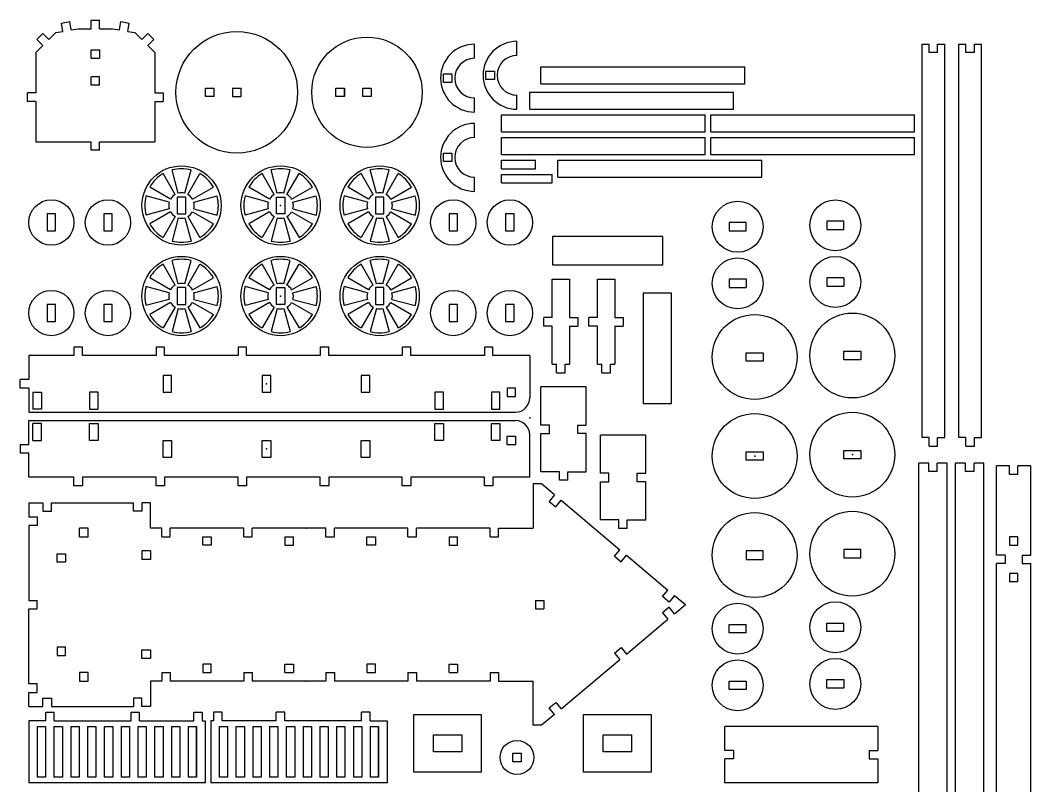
# Model space of a CAD drawing. Header units: centimetres. Extents: x 0 to 40.8, y -13.4 to 37.7.
# Drawn here: x 0 to 35.71, y 10.7 to 37.75 of the extents above; entities that cross this region are included whole.
import ezdxf

# ---------------------------------------------------------------- set-up
doc = ezdxf.new("R2010")
doc.units = ezdxf.units.CM
doc.header["$MEASUREMENT"] = 0
doc.layers.add('trem v30_Sketch1', color=7, linetype='Continuous')

msp = doc.modelspace()

# ---------------------------------------------------------------- linework, layer by layer
at = {"layer": 'trem v30_Sketch1'}
for p, q in [((1.455, 37.646), (1.75, 37.698)), ((1.507, 37.351), (1.455, 37.646)), ((1.802, 37.403), (1.75, 37.698)), ((2.504, 37.446), (2.504, 37.746)), ((2.504, 37.746), (2.804, 37.746)), ((2.804, 37.446), (2.804, 37.746)), ((3.505, 37.403), (3.557, 37.698)), ((3.557, 37.698), (3.852, 37.646)), ((3.8, 37.351), (3.852, 37.646)), ((0.589, 37.06), (0.801, 37.272)), ((1.013, 37.06), (0.801, 37.272)), ((1.013, 37.06), (1.261, 37.307)), ((1.261, 37.307), (1.507, 37.351)), ((1.802, 37.403), (2.049, 37.446)), ((2.049, 37.446), (2.504, 37.446)), ((2.804, 37.446), (3.259, 37.446)), ((3.259, 37.446), (3.505, 37.403)), ((3.8, 37.351), (4.046, 37.307)), ((4.046, 37.307), (4.294, 37.06)), ((4.294, 37.06), (4.506, 37.272)), ((4.506, 37.272), (4.718, 37.06)), ((0.554, 36.6), (0.801, 36.847)), ((0.801, 36.847), (0.589, 37.06)), ((4.506, 36.847), (4.718, 37.06)), ((4.506, 36.847), (4.754, 36.6)), ((16.052, 36.4), (16.052, 36.9)), ((17.552, 36.5), (17.552, 37)), ((31.864, 36.9), (32.114, 36.9)), ((31.864, 23), (31.864, 36.9)), ((32.114, 36.6), (32.114, 36.9)), ((32.414, 36.9), (32.664, 36.9)), ((32.414, 36.6), (32.414, 36.9)), ((32.664, 23), (32.664, 36.9)), ((33.164, 36.9), (33.414, 36.9)), ((33.164, 23), (33.164, 36.9)), ((33.414, 36.6), (33.414, 36.9)), ((33.714, 36.9), (33.964, 36.9)), ((33.714, 36.6), (33.714, 36.9)), ((33.964, 23), (33.964, 36.9)), ((0.554, 36.6), (0.554, 35.177)), ((2.504, 36.7), (2.804, 36.7)), ((2.504, 36.4), (2.504, 36.7)), ((2.804, 36.7), (2.804, 36.4)), ((4.754, 36.6), (4.754, 35.177)), ((32.414, 36.6), (32.114, 36.6)), ((33.714, 36.6), (33.414, 36.6)), ((2.504, 36.4), (2.804, 36.4)), ((18.4, 36.1), (25.6, 36.1)), ((18.4, 35.5), (18.4, 36.1)), ((25.6, 35.5), (25.6, 36.1)), ((2.504, 35.45), (2.504, 35.75)), ((2.804, 35.75), (2.504, 35.75)), ((2.804, 35.45), (2.804, 35.75)), ((14.952, 35.85), (15.252, 35.85)), ((14.952, 35.55), (14.952, 35.85)), ((15.252, 35.85), (15.252, 35.55)), ((16.452, 35.95), (16.752, 35.95)), ((16.452, 35.65), (16.452, 35.95)), ((16.752, 35.95), (16.752, 35.65)), ((2.804, 35.45), (2.504, 35.45)), ((6.552, 35.05), (6.552, 35.35)), ((6.552, 35.35), (6.852, 35.35)), ((6.852, 35.05), (6.852, 35.35)), ((7.504, 35.35), (7.804, 35.35)), ((7.504, 35.35), (7.504, 35.05)), ((7.804, 35.05), (7.804, 35.35)), ((11.152, 35.05), (11.152, 35.35)), ((11.152, 35.35), (11.452, 35.35)), ((11.152, 35.05), (11.152, 35.35)), ((11.152, 35.35), (11.452, 35.35)), ((11.452, 35.35), (11.452, 35.05)), ((11.452, 35.05), (11.452, 35.35)), ((12.104, 35.05), (12.104, 35.35)), ((12.104, 35.35), (12.404, 35.35)), ((12.404, 35.35), (12.404, 35.05)), ((15.252, 35.55), (14.952, 35.55)), ((16.752, 35.65), (16.452, 35.65)), ((18.4, 35.5), (25.6, 35.5)), ((0.254, 34.877), (0.254, 35.177)), ((0.554, 35.177), (0.254, 35.177)), ((4.754, 35.177), (5.054, 35.177)), ((5.054, 35.177), (5.054, 34.877)), ((6.852, 35.05), (6.552, 35.05)), ((7.504, 35.05), (7.804, 35.05)), ((11.452, 35.05), (11.152, 35.05)), ((11.452, 35.05), (11.152, 35.05)), ((12.404, 35.05), (12.104, 35.05)), ((16.052, 34.5), (16.052, 35)), ((17.552, 34.6), (17.552, 35.1)), ((18, 35.2), (25.2, 35.2)), ((18, 34.6), (18, 35.2)), ((25.2, 34.6), (25.2, 35.2)), ((0.554, 34.877), (0.254, 34.877)), ((0.554, 34.877), (0.554, 33.454)), ((4.754, 34.877), (5.054, 34.877)), ((4.754, 34.877), (4.754, 33.454)), ((17, 34.4), (24.2, 34.4)), ((17, 33.8), (17, 34.4)), ((18, 34.6), (25.2, 34.6)), ((24.2, 33.8), (24.2, 34.4)), ((24.4, 33.8), (24.4, 34.4)), ((24.4, 34.4), (31.6, 34.4)), ((31.6, 33.8), (31.6, 34.4)), ((16.052, 33.6), (16.052, 34.1)), ((17, 33.8), (24.2, 33.8)), ((17, 33), (17, 33.6)), ((17, 33.6), (24.2, 33.6)), ((24.2, 33), (24.2, 33.6)), ((24.4, 33.8), (31.6, 33.8)), ((24.4, 33.6), (31.6, 33.6)), ((24.4, 33), (24.4, 33.6)), ((31.6, 33), (31.6, 33.6)), ((0.554, 33.454), (2.504, 33.454)), ((2.504, 33.154), (2.504, 33.454)), ((2.804, 33.454), (4.754, 33.454)), ((2.804, 33.154), (2.804, 33.454)), ((2.804, 33.154), (2.504, 33.154)), ((14.952, 32.75), (14.952, 33.05)), ((14.952, 33.05), (15.252, 33.05)), ((15.252, 33.05), (15.252, 32.75)), ((17, 33), (24.2, 33)), ((24.4, 33), (31.6, 33)), ((15.252, 32.75), (14.952, 32.75)), ((17, 32.5), (17, 32.8)), ((17, 32.8), (18.2, 32.8)), ((17, 32.5), (18.2, 32.5)), ((18.2, 32.5), (18.2, 32.8)), ((19, 32.2), (19, 32.8)), ((19, 32.8), (26.2, 32.8)), ((26.2, 32.2), (26.2, 32.8)), ((5.475, 31.59), (5.05, 32.326)), ((5.584, 31.635), (5.364, 32.456)), ((5.816, 31.635), (6.036, 32.456)), ((5.925, 31.59), (6.35, 32.326)), ((8.975, 31.59), (8.55, 32.326)), ((9.084, 31.635), (8.864, 32.456)), ((9.316, 31.635), (9.536, 32.456)), ((9.425, 31.59), (9.85, 32.326)), ((12.475, 31.59), (12.05, 32.326)), ((12.584, 31.635), (12.364, 32.456)), ((12.816, 31.635), (13.036, 32.456)), ((12.925, 31.59), (13.35, 32.326)), ((16.052, 31.7), (16.052, 32.2)), ((17, 32), (17, 32.3)), ((17, 32.3), (18.8, 32.3)), ((18.8, 32), (18.8, 32.3)), ((19, 32.2), (26.2, 32.2)), ((5.31, 31.425), (4.574, 31.85)), ((6.09, 31.425), (6.826, 31.85)), ((8.81, 31.425), (8.074, 31.85)), ((9.59, 31.425), (10.326, 31.85)), ((12.31, 31.425), (11.574, 31.85)), ((13.09, 31.425), (13.826, 31.85)), ((17, 32), (18.8, 32)), ((5.265, 31.316), (4.444, 31.536)), ((5.55, 31.5), (5.55, 30.9)), ((5.85, 31.5), (5.55, 31.5)), ((5.85, 30.9), (5.85, 31.5)), ((6.135, 31.316), (6.956, 31.536)), ((8.765, 31.316), (7.944, 31.536)), ((9.05, 31.5), (9.35, 31.5)), ((9.05, 30.9), (9.05, 31.5)), ((9.35, 31.5), (9.35, 30.9)), ((9.635, 31.316), (10.456, 31.536)), ((12.265, 31.316), (11.444, 31.536)), ((12.55, 31.5), (12.55, 30.9)), ((12.85, 31.5), (12.55, 31.5)), ((12.85, 30.9), (12.85, 31.5)), ((13.135, 31.316), (13.956, 31.536)), ((5.265, 31.084), (4.444, 30.864)), ((6.135, 31.084), (6.956, 30.864)), ((8.765, 31.084), (7.944, 30.864)), ((9.635, 31.084), (10.456, 30.864)), ((12.265, 31.084), (11.444, 30.864)), ((13.135, 31.084), (13.956, 30.864)), ((1.25, 30.9), (0.95, 30.9)), ((0.95, 30.9), (0.95, 30.3)), ((1.25, 30.3), (1.25, 30.9)), ((2.95, 30.9), (2.95, 30.3)), ((3.25, 30.9), (2.95, 30.9)), ((3.25, 30.3), (3.25, 30.9)), ((5.31, 30.975), (4.574, 30.55)), ((5.475, 30.81), (5.05, 30.074)), ((5.584, 30.765), (5.364, 29.944)), ((5.55, 30.9), (5.85, 30.9)), ((5.816, 30.765), (6.036, 29.944)), ((5.925, 30.81), (6.35, 30.074)), ((6.09, 30.975), (6.826, 30.55)), ((8.81, 30.975), (8.074, 30.55)), ((8.975, 30.81), (8.55, 30.074)), ((9.084, 30.765), (8.864, 29.944)), ((9.35, 30.9), (9.05, 30.9)), ((9.316, 30.765), (9.536, 29.944)), ((9.425, 30.81), (9.85, 30.074)), ((9.59, 30.975), (10.326, 30.55)), ((12.31, 30.975), (11.574, 30.55)), ((12.475, 30.81), (12.05, 30.074)), ((12.584, 30.765), (12.364, 29.944)), ((12.55, 30.9), (12.85, 30.9)), ((12.816, 30.765), (13.036, 29.944)), ((12.925, 30.81), (13.35, 30.074)), ((13.09, 30.975), (13.826, 30.55)), ((15.45, 30.9), (15.15, 30.9)), ((15.15, 30.9), (15.15, 30.3)), ((15.45, 30.3), (15.45, 30.9)), ((17.45, 30.9), (17.15, 30.9)), ((17.15, 30.9), (17.15, 30.3)), ((17.45, 30.3), (17.45, 30.9)), ((25.05, 30.6), (25.05, 30.3)), ((25.65, 30.6), (25.05, 30.6)), ((25.65, 30.3), (25.65, 30.6)), ((28.5, 30.65), (28.5, 30.35)), ((29.1, 30.65), (28.5, 30.65)), ((28.5, 30.35), (29.1, 30.35)), ((29.1, 30.35), (29.1, 30.65)), ((0.95, 30.3), (1.25, 30.3)), ((2.95, 30.3), (3.25, 30.3)), ((15.15, 30.3), (15.45, 30.3)), ((17.15, 30.3), (17.45, 30.3)), ((22.708, 30.1), (18.808, 30.1)), ((18.808, 30.1), (18.808, 29.1)), ((22.708, 29.1), (22.708, 30.1)), ((25.05, 30.3), (25.65, 30.3)), ((5.475, 28.39), (5.05, 29.126)), ((5.584, 28.435), (5.364, 29.256)), ((5.816, 28.435), (6.036, 29.256)), ((5.925, 28.39), (6.35, 29.126)), ((8.975, 28.39), (8.55, 29.126)), ((9.084, 28.435), (8.864, 29.256)), ((9.316, 28.435), (9.536, 29.256)), ((9.425, 28.39), (9.85, 29.126)), ((12.475, 28.39), (12.05, 29.126)), ((12.584, 28.435), (12.364, 29.256)), ((12.816, 28.435), (13.036, 29.256)), ((12.925, 28.39), (13.35, 29.126)), ((18.808, 29.1), (22.708, 29.1)), ((5.31, 28.225), (4.574, 28.65)), ((6.09, 28.225), (6.826, 28.65)), ((8.81, 28.225), (8.074, 28.65)), ((9.59, 28.225), (10.326, 28.65)), ((12.31, 28.225), (11.574, 28.65)), ((13.09, 28.225), (13.826, 28.65)), ((18.795, 28.592), (19.405, 28.592)), ((18.795, 27.242), (18.795, 28.592)), ((19.405, 28.592), (19.405, 27.242)), ((20.395, 28.592), (21.005, 28.592)), ((20.395, 27.242), (20.395, 28.592)), ((21.005, 28.592), (21.005, 27.242)), ((25.05, 28.6), (25.05, 28.3)), ((25.65, 28.6), (25.05, 28.6)), ((25.65, 28.6), (25.65, 28.3)), ((28.5, 28.65), (28.5, 28.35)), ((29.1, 28.65), (28.5, 28.65)), ((29.1, 28.65), (29.1, 28.35)), ((5.265, 28.116), (4.444, 28.336)), ((5.55, 28.3), (5.55, 27.7)), ((5.85, 28.3), (5.55, 28.3)), ((5.85, 27.7), (5.85, 28.3)), ((6.135, 28.116), (6.956, 28.336)), ((8.765, 28.116), (7.944, 28.336)), ((9.05, 27.7), (9.05, 28.3)), ((9.05, 28.3), (9.35, 28.3)), ((9.35, 28.3), (9.35, 27.7)), ((9.635, 28.116), (10.456, 28.336)), ((12.265, 28.116), (11.444, 28.336)), ((12.55, 28.3), (12.55, 27.7)), ((12.85, 28.3), (12.55, 28.3)), ((12.85, 27.7), (12.85, 28.3)), ((13.135, 28.116), (13.956, 28.336)), ((25.05, 28.3), (25.65, 28.3)), ((28.5, 28.35), (29.1, 28.35)), ((5.265, 27.884), (4.444, 27.664)), ((6.135, 27.884), (6.956, 27.664)), ((8.765, 27.884), (7.944, 27.664)), ((9.635, 27.884), (10.456, 27.664)), ((12.265, 27.884), (11.444, 27.664)), ((13.135, 27.884), (13.956, 27.664)), ((22.008, 28.1), (22.008, 24.2)), ((23.008, 28.1), (22.008, 28.1)), ((23.008, 24.2), (23.008, 28.1)), ((1.25, 27.7), (0.95, 27.7)), ((0.95, 27.7), (0.95, 27.1)), ((1.25, 27.1), (1.25, 27.7)), ((2.95, 27.7), (2.95, 27.1)), ((3.25, 27.7), (2.95, 27.7)), ((3.25, 27.1), (3.25, 27.7)), ((5.31, 27.775), (4.574, 27.35)), ((5.475, 27.61), (5.05, 26.874)), ((5.584, 27.565), (5.364, 26.744)), ((5.55, 27.7), (5.85, 27.7)), ((5.816, 27.565), (6.036, 26.744)), ((5.925, 27.61), (6.35, 26.874)), ((6.09, 27.775), (6.826, 27.35)), ((8.81, 27.775), (8.074, 27.35)), ((8.975, 27.61), (8.55, 26.874)), ((9.084, 27.565), (8.864, 26.744)), ((9.35, 27.7), (9.05, 27.7)), ((9.316, 27.565), (9.536, 26.744)), ((9.425, 27.61), (9.85, 26.874)), ((9.59, 27.775), (10.326, 27.35)), ((12.31, 27.775), (11.574, 27.35)), ((12.475, 27.61), (12.05, 26.874)), ((12.584, 27.565), (12.364, 26.744)), ((12.55, 27.7), (12.85, 27.7)), ((12.816, 27.565), (13.036, 26.744)), ((12.925, 27.61), (13.35, 26.874)), ((13.09, 27.775), (13.826, 27.35)), ((15.15, 27.7), (15.15, 27.1)), ((15.45, 27.7), (15.15, 27.7)), ((15.45, 27.1), (15.45, 27.7)), ((17.45, 27.7), (17.15, 27.7)), ((17.15, 27.7), (17.15, 27.1)), ((17.45, 27.1), (17.45, 27.7)), ((18.795, 27.242), (18.495, 27.242)), ((18.495, 26.942), (18.495, 27.242)), ((19.405, 27.242), (19.705, 27.242)), ((19.705, 27.242), (19.705, 26.942)), ((20.395, 27.242), (20.095, 27.242)), ((20.095, 26.942), (20.095, 27.242)), ((21.005, 27.242), (21.305, 27.242)), ((21.305, 27.242), (21.305, 26.942)), ((0.95, 27.1), (1.25, 27.1)), ((2.95, 27.1), (3.25, 27.1)), ((15.15, 27.1), (15.45, 27.1)), ((17.15, 27.1), (17.45, 27.1)), ((18.795, 26.942), (18.495, 26.942)), ((18.795, 25.592), (18.795, 26.942)), ((19.405, 26.942), (19.705, 26.942)), ((19.405, 26.942), (19.405, 25.592)), ((20.395, 26.942), (20.095, 26.942)), ((20.395, 25.592), (20.395, 26.942)), ((21.005, 26.942), (21.305, 26.942)), ((21.005, 26.942), (21.005, 25.592)), ((2.2, 26.2), (1.9, 26.2)), ((1.9, 26.2), (1.9, 25.9)), ((2.2, 25.9), (2.2, 26.2)), ((4.8, 26.2), (4.8, 25.9)), ((5.1, 26.2), (4.8, 26.2)), ((5.1, 25.9), (5.1, 26.2)), ((7.7, 26.2), (7.7, 25.9)), ((8, 26.2), (7.7, 26.2)), ((8, 25.9), (8, 26.2)), ((10.9, 26.2), (10.6, 26.2)), ((10.6, 26.2), (10.6, 25.9)), ((10.9, 25.9), (10.9, 26.2)), ((13.5, 26.2), (13.5, 25.9)), ((13.8, 26.2), (13.5, 26.2)), ((13.8, 25.9), (13.8, 26.2)), ((16.7, 26.2), (16.4, 26.2)), ((16.4, 26.2), (16.4, 25.9)), ((16.7, 25.9), (16.7, 26.2)), ((0.3, 25.9), (0.3, 25.05)), ((1.9, 25.9), (0.3, 25.9)), ((4.8, 25.9), (2.2, 25.9)), ((7.7, 25.9), (5.1, 25.9)), ((10.6, 25.9), (8, 25.9)), ((13.5, 25.9), (10.9, 25.9)), ((16.4, 25.9), (13.8, 25.9)), ((18, 25.9), (16.7, 25.9)), ((18, 25.9), (18, 24.4)), ((25.65, 26), (26.25, 26)), ((25.65, 25.7), (25.65, 26)), ((26.25, 26), (26.25, 25.7)), ((29.1, 26.05), (29.7, 26.05)), ((29.1, 25.75), (29.1, 26.05)), ((29.7, 25.75), (29.1, 25.75)), ((29.7, 26.05), (29.7, 25.75)), ((18.795, 25.592), (18.95, 25.592)), ((18.95, 25.292), (18.95, 25.592)), ((19.25, 25.292), (19.25, 25.592)), ((19.25, 25.592), (19.405, 25.592)), ((20.395, 25.592), (20.55, 25.592)), ((20.55, 25.292), (20.55, 25.592)), ((20.85, 25.592), (21.005, 25.592)), ((20.85, 25.292), (20.85, 25.592)), ((26.25, 25.7), (25.65, 25.7)), ((0, 24.75), (0, 25.05)), ((0.3, 25.05), (0, 25.05)), ((5.05, 25.2), (5.05, 24.6)), ((5.35, 25.199), (5.05, 25.199)), ((5.35, 24.6), (5.35, 25.2)), ((8.55, 25.2), (8.55, 24.6)), ((8.85, 25.199), (8.55, 25.199)), ((8.85, 24.6), (8.85, 25.2)), ((12.05, 25.2), (12.05, 24.6)), ((12.35, 25.2), (12.05, 25.2)), ((12.35, 24.6), (12.35, 25.2)), ((18.95, 25.292), (19.25, 25.292)), ((20.55, 25.292), (20.85, 25.292)), ((0.3, 24.75), (0, 24.75)), ((0.3, 24.75), (0.3, 23.9)), ((17.2, 24.75), (17.2, 24.45)), ((17.5, 24.75), (17.2, 24.75)), ((17.5, 24.45), (17.5, 24.75)), ((18.4, 23.442), (18.4, 24.792)), ((20, 24.792), (18.4, 24.792)), ((20, 23.442), (20, 24.792)), ((0.45, 24.6), (0.45, 24)), ((0.45, 24.6), (0.75, 24.6)), ((0.75, 24.6), (0.75, 24)), ((2.45, 24.6), (2.45, 24)), ((2.75, 24.6), (2.45, 24.6)), ((2.75, 24), (2.75, 24.6)), ((5.05, 24.6), (5.35, 24.6)), ((8.55, 24.6), (8.85, 24.6)), ((12.05, 24.6), (12.35, 24.6)), ((14.95, 24.6), (14.65, 24.6)), ((14.65, 24.6), (14.65, 24)), ((14.95, 24), (14.95, 24.6)), ((16.95, 24.6), (16.65, 24.6)), ((16.65, 24.6), (16.65, 24)), ((16.95, 24), (16.95, 24.6)), ((17.2, 24.45), (17.5, 24.45)), ((0.75, 24), (0.45, 24)), ((2.45, 24), (2.75, 24)), ((14.65, 24), (14.95, 24)), ((16.65, 24), (16.95, 24)), ((22.008, 24.2), (23.008, 24.2)), ((0.3, 23.9), (17.5, 23.9)), ((0.3, 23.6), (17.5, 23.6)), ((0.3, 22.75), (0.3, 23.6)), ((0.45, 22.9), (0.45, 23.5)), ((0.75, 23.5), (0.45, 23.5)), ((0.75, 22.9), (0.75, 23.5)), ((2.45, 23.5), (2.75, 23.5)), ((2.45, 22.9), (2.45, 23.5)), ((2.75, 23.5), (2.75, 22.9)), ((14.65, 23.5), (14.95, 23.5)), ((14.65, 22.9), (14.65, 23.5)), ((14.95, 23.5), (14.95, 22.9)), ((16.65, 22.9), (16.65, 23.5)), ((16.65, 23.5), (16.95, 23.5)), ((16.95, 23.5), (16.95, 22.9)), ((18.7, 23.442), (18.4, 23.442)), ((18.7, 23.142), (18.7, 23.442)), ((19.7, 23.442), (20, 23.442)), ((19.7, 23.142), (19.7, 23.442)), ((0.45, 22.9), (0.75, 22.9)), ((2.75, 22.9), (2.45, 22.9)), ((5.05, 22.9), (5.35, 22.9)), ((5.05, 22.3), (5.05, 22.9)), ((5.35, 22.9), (5.35, 22.3)), ((8.55, 22.3), (8.55, 22.9)), ((8.55, 22.9), (8.85, 22.9)), ((8.85, 22.9), (8.85, 22.3)), ((12.05, 22.3), (12.05, 22.9)), ((12.05, 22.9), (12.35, 22.9)), ((12.35, 22.9), (12.35, 22.3)), ((14.95, 22.9), (14.65, 22.9)), ((16.95, 22.9), (16.65, 22.9)), ((17.2, 22.75), (17.2, 23.05)), ((17.2, 23.05), (17.5, 23.05)), ((17.5, 23.05), (17.5, 22.75)), ((18, 21.6), (18, 23.1)), ((18.4, 21.792), (18.4, 23.142)), ((18.4, 23.142), (18.7, 23.142)), ((20, 23.142), (19.7, 23.142)), ((20, 21.792), (20, 23.142)), ((22.1, 23.092), (20.5, 23.092)), ((20.5, 21.742), (20.5, 23.092)), ((22.1, 21.742), (22.1, 23.092)), ((32.114, 23), (31.864, 23)), ((32.114, 22.7), (32.114, 23)), ((32.414, 22.7), (32.414, 23)), ((32.414, 23), (32.664, 23)), ((33.414, 23), (33.164, 23)), ((33.414, 22.7), (33.414, 23)), ((33.714, 23), (33.964, 23)), ((33.714, 22.7), (33.714, 23)), ((0, 22.75), (0, 22.45)), ((0.3, 22.75), (0, 22.75)), ((17.5, 22.75), (17.2, 22.75)), ((25.65, 22.2), (25.65, 22.5)), ((25.65, 22.5), (26.25, 22.5)), ((26.25, 22.5), (26.25, 22.2)), ((29.1, 22.55), (29.7, 22.55)), ((29.1, 22.25), (29.1, 22.55)), ((29.7, 22.55), (29.7, 22.25)), ((32.114, 22.7), (32.414, 22.7)), ((33.414, 22.7), (33.714, 22.7)), ((0.3, 22.45), (0, 22.45)), ((0.3, 21.6), (0.3, 22.45)), ((5.35, 22.301), (5.05, 22.301)), ((8.85, 22.301), (8.55, 22.301)), ((12.35, 22.3), (12.05, 22.3)), ((26.25, 22.2), (25.65, 22.2)), ((29.7, 22.25), (29.1, 22.25)), ((19.05, 21.792), (18.4, 21.792)), ((19.05, 21.492), (19.05, 21.792)), ((19.35, 21.792), (20, 21.792)), ((19.35, 21.492), (19.35, 21.792)), ((32.1, 22.1), (31.75, 22.1)), ((31.75, 8.2), (31.75, 22.1)), ((32.1, 21.8), (32.1, 22.1)), ((32.4, 21.8), (32.1, 21.8)), ((32.4, 21.8), (32.4, 22.1)), ((32.75, 22.1), (32.4, 22.1)), ((32.75, 8.2), (32.75, 22.1)), ((33.05, 8.2), (33.05, 22.1)), ((33.4, 22.1), (33.05, 22.1)), ((33.4, 21.8), (33.4, 22.1)), ((33.7, 21.8), (33.4, 21.8)), ((33.7, 21.8), (33.7, 22.1)), ((34.05, 22.1), (33.7, 22.1)), ((34.05, 8.2), (34.05, 22.1)), ((34.495, 18.85), (34.495, 22)), ((34.95, 22), (34.495, 22)), ((34.95, 21.7), (34.95, 22)), ((35.705, 22), (35.25, 22)), ((35.25, 21.7), (35.25, 22)), ((35.705, 18.85), (35.705, 22)), ((1.9, 21.6), (0.3, 21.6)), ((1.9, 21.3), (1.9, 21.6)), ((4.8, 21.6), (2.2, 21.6)), ((2.2, 21.6), (2.2, 21.3)), ((4.8, 21.3), (4.8, 21.6)), ((5.1, 21.6), (5.1, 21.3)), ((7.7, 21.6), (5.1, 21.6)), ((7.7, 21.3), (7.7, 21.6)), ((8, 21.6), (8, 21.3)), ((10.6, 21.6), (8, 21.6)), ((10.6, 21.3), (10.6, 21.6)), ((10.9, 21.6), (10.9, 21.3)), ((13.5, 21.6), (10.9, 21.6)), ((13.5, 21.3), (13.5, 21.6)), ((13.8, 21.6), (13.8, 21.3)), ((16.4, 21.6), (13.8, 21.6)), ((16.4, 21.3), (16.4, 21.6)), ((18, 21.6), (16.7, 21.6)), ((16.7, 21.6), (16.7, 21.3)), ((19.35, 21.492), (19.05, 21.492)), ((20.8, 21.742), (20.5, 21.742)), ((20.5, 20.092), (20.5, 21.442)), ((20.5, 21.442), (20.8, 21.442)), ((20.8, 21.442), (20.8, 21.742)), ((21.8, 21.742), (22.1, 21.742)), ((21.8, 21.442), (21.8, 21.742)), ((22.1, 21.442), (21.8, 21.442)), ((22.1, 20.092), (22.1, 21.442)), ((35.25, 21.7), (34.95, 21.7)), ((2.2, 21.3), (1.9, 21.3)), ((5.1, 21.3), (4.8, 21.3)), ((8, 21.3), (7.7, 21.3)), ((10.9, 21.3), (10.6, 21.3)), ((13.8, 21.3), (13.5, 21.3)), ((16.7, 21.3), (16.4, 21.3)), ((18.423, 21.364), (18.123, 21.364)), ((18.123, 21.364), (18.123, 19.8)), ((18.883, 20.978), (18.423, 21.364)), ((18.883, 20.978), (18.69, 20.749)), ((18.69, 20.749), (18.92, 20.556)), ((18.92, 20.556), (19.113, 20.785)), ((19.113, 20.785), (21.191, 19.039)), ((0.3, 20.7), (0.3, 20.2)), ((0.3, 20.7), (0.8, 20.7)), ((0.8, 20.7), (0.8, 20.4)), ((0.8, 20.4), (1.1, 20.4)), ((1.1, 20.7), (4, 20.7)), ((1.1, 20.4), (1.1, 20.7)), ((4, 20.4), (4, 20.7)), ((4.3, 20.4), (4, 20.4)), ((4.3, 20.7), (4.3, 20.4)), ((4.6, 20.7), (4.3, 20.7)), ((4.6, 19.8), (4.6, 20.7)), ((0.3, 20.2), (0.6, 20.2)), ((0.6, 20.2), (0.6, 19.9)), ((21.15, 20.092), (20.5, 20.092)), ((21.15, 19.792), (21.15, 20.092)), ((21.45, 20.092), (22.1, 20.092)), ((21.45, 19.792), (21.45, 20.092)), ((0.3, 19.9), (0.3, 17.25)), ((0.6, 19.9), (0.3, 19.9)), ((2.4, 19.8), (2.1, 19.8)), ((2.1, 19.5), (2.1, 19.8)), ((2.4, 19.5), (2.4, 19.8)), ((5, 19.8), (4.6, 19.8)), ((5, 19.5), (5, 19.8)), ((7.9, 19.8), (5.3, 19.8)), ((5.3, 19.5), (5.3, 19.8)), ((7.9, 19.5), (7.9, 19.8)), ((10.8, 19.8), (8.2, 19.8)), ((8.2, 19.5), (8.2, 19.8)), ((10.8, 19.5), (10.8, 19.8)), ((11.1, 19.5), (11.1, 19.8)), ((13.7, 19.8), (11.1, 19.8)), ((13.7, 19.5), (13.7, 19.8)), ((16.6, 19.8), (14, 19.8)), ((14, 19.5), (14, 19.8)), ((16.6, 19.5), (16.6, 19.8)), ((16.9, 19.8), (18.123, 19.8)), ((16.9, 19.5), (16.9, 19.8)), ((21.45, 19.792), (21.15, 19.792)), ((2.1, 19.5), (2.4, 19.5)), ((5, 19.5), (5.3, 19.5)), ((6.45, 19.2), (6.45, 19.5)), ((6.45, 19.5), (6.75, 19.5)), ((6.75, 19.5), (6.75, 19.2)), ((7.9, 19.5), (8.2, 19.5)), ((9.35, 19.5), (9.65, 19.5)), ((9.35, 19.5), (9.35, 19.2)), ((9.65, 19.2), (9.65, 19.5)), ((10.8, 19.5), (11.1, 19.5)), ((12.25, 19.5), (12.55, 19.5)), ((12.25, 19.2), (12.25, 19.5)), ((12.55, 19.5), (12.55, 19.2)), ((13.7, 19.5), (14, 19.5)), ((15.15, 19.5), (15.45, 19.5)), ((15.15, 19.5), (15.15, 19.2)), ((15.45, 19.2), (15.45, 19.5)), ((16.6, 19.5), (16.9, 19.5)), ((35.25, 19.5), (34.95, 19.5)), ((34.95, 19.5), (34.95, 19.2)), ((35.25, 19.2), (35.25, 19.5)), ((4.3, 19), (4.3, 18.7)), ((4.6, 19), (4.3, 19)), ((4.6, 19), (4.6, 18.7)), ((6.75, 19.2), (6.45, 19.2)), ((9.35, 19.2), (9.65, 19.2)), ((12.55, 19.2), (12.25, 19.2)), ((15.15, 19.2), (15.45, 19.2)), ((20.998, 18.809), (21.191, 19.039)), ((25.65, 19), (25.65, 18.7)), ((26.25, 19), (25.65, 19)), ((26.25, 18.7), (26.25, 19)), ((29.7, 19.05), (29.1, 19.05)), ((29.1, 19.05), (29.1, 18.75)), ((29.7, 18.75), (29.7, 19.05)), ((34.95, 19.2), (35.25, 19.2)), ((1.3, 18.9), (1.6, 18.9)), ((1.3, 18.6), (1.3, 18.9)), ((1.6, 18.6), (1.3, 18.6)), ((1.6, 18.9), (1.6, 18.6)), ((4.6, 18.7), (4.3, 18.7)), ((20.998, 18.809), (21.228, 18.617)), ((21.228, 18.617), (21.421, 18.846)), ((21.421, 18.846), (22.887, 17.615)), ((25.65, 18.7), (26.25, 18.7)), ((29.1, 18.75), (29.7, 18.75)), ((34.795, 18.85), (34.495, 18.85)), ((34.795, 18.85), (34.795, 18.55)), ((35.405, 18.85), (35.405, 18.55)), ((35.405, 18.85), (35.705, 18.85)), ((34.495, 8.1), (34.495, 18.55)), ((34.795, 18.55), (34.495, 18.55)), ((35.405, 18.55), (35.705, 18.55)), ((35.705, 8.1), (35.705, 18.55)), ((35.25, 18.2), (34.95, 18.2)), ((34.95, 18.2), (34.95, 17.9)), ((35.25, 17.9), (34.95, 17.9)), ((35.25, 17.9), (35.25, 18.2)), ((22.694, 17.385), (22.887, 17.615)), ((0.3, 17.25), (0.6, 17.25)), ((0.6, 16.95), (0.6, 17.25)), ((18.2, 17.25), (18.2, 16.95)), ((18.2, 17.25), (18.5, 17.25)), ((18.5, 17.25), (18.5, 16.95)), ((22.924, 17.192), (22.694, 17.385)), ((23.117, 17.422), (22.924, 17.192)), ((23.117, 17.422), (23.5, 17.1)), ((0.3, 16.95), (0.6, 16.95)), ((0.3, 14.3), (0.3, 16.95)), ((18.2, 16.95), (18.5, 16.95)), ((22.924, 17.008), (22.694, 16.815)), ((22.694, 16.815), (22.887, 16.585)), ((23.117, 16.778), (22.924, 17.008)), ((23.117, 16.778), (23.5, 17.1)), ((21.421, 15.354), (22.887, 16.585)), ((28.5, 16.15), (28.5, 16.45)), ((28.5, 16.45), (29.1, 16.45)), ((29.1, 16.15), (29.1, 16.45)), ((25.05, 16.1), (25.05, 16.4)), ((25.05, 16.4), (25.65, 16.4)), ((25.65, 16.1), (25.05, 16.1)), ((25.65, 16.1), (25.65, 16.4)), ((29.1, 16.15), (28.5, 16.15)), ((1.3, 15.6), (1.3, 15.3)), ((1.6, 15.6), (1.3, 15.6)), ((1.6, 15.3), (1.6, 15.6)), ((4.3, 15.5), (4.6, 15.5)), ((4.3, 15.2), (4.3, 15.5)), ((4.6, 15.5), (4.6, 15.2)), ((20.998, 15.391), (21.228, 15.583)), ((20.998, 15.391), (21.191, 15.161)), ((21.228, 15.583), (21.421, 15.354)), ((1.3, 15.3), (1.6, 15.3)), ((4.6, 15.2), (4.3, 15.2)), ((6.45, 15), (6.45, 14.7)), ((6.75, 15), (6.45, 15)), ((6.75, 14.7), (6.75, 15)), ((9.35, 14.7), (9.35, 15)), ((9.35, 15), (9.65, 15)), ((9.65, 15), (9.65, 14.7)), ((12.25, 15), (12.25, 14.7)), ((12.55, 15), (12.25, 15)), ((12.55, 14.7), (12.55, 15)), ((15.15, 14.7), (15.15, 15)), ((15.15, 15), (15.45, 15)), ((15.45, 15), (15.45, 14.7)), ((19.113, 13.415), (21.191, 15.161)), ((2.1, 14.7), (2.1, 14.4)), ((2.4, 14.7), (2.1, 14.7)), ((2.4, 14.4), (2.4, 14.7)), ((5, 14.7), (5.3, 14.7)), ((5, 14.7), (5, 14.4)), ((5.3, 14.7), (5.3, 14.4)), ((6.45, 14.7), (6.75, 14.7)), ((7.9, 14.7), (8.2, 14.7)), ((7.9, 14.7), (7.9, 14.4)), ((8.2, 14.7), (8.2, 14.4)), ((9.35, 14.7), (9.65, 14.7)), ((10.8, 14.7), (10.8, 14.4)), ((10.8, 14.7), (11.1, 14.7)), ((11.1, 14.7), (11.1, 14.4)), ((12.25, 14.7), (12.55, 14.7)), ((13.7, 14.7), (13.7, 14.4)), ((13.7, 14.7), (14, 14.7)), ((14, 14.7), (14, 14.4)), ((15.15, 14.7), (15.45, 14.7)), ((16.6, 14.7), (16.9, 14.7)), ((16.6, 14.7), (16.6, 14.4)), ((16.9, 14.7), (16.9, 14.4)), ((0.6, 14.3), (0.3, 14.3)), ((0.6, 14), (0.6, 14.3)), ((2.1, 14.4), (2.4, 14.4)), ((5, 14.4), (4.6, 14.4)), ((4.6, 14.4), (4.6, 13.5)), ((7.9, 14.4), (5.3, 14.4)), ((10.8, 14.4), (8.2, 14.4)), ((13.7, 14.4), (11.1, 14.4)), ((16.6, 14.4), (14, 14.4)), ((16.9, 14.4), (18.123, 14.4)), ((18.123, 12.836), (18.123, 14.4)), ((25.05, 14.1), (25.05, 14.4)), ((25.05, 14.4), (25.65, 14.4)), ((25.65, 14.4), (25.65, 14.1)), ((28.5, 14.15), (28.5, 14.45)), ((28.5, 14.45), (29.1, 14.45)), ((29.1, 14.45), (29.1, 14.15)), ((0.3, 13.5), (0.3, 14)), ((0.3, 14), (0.6, 14)), ((25.65, 14.1), (25.05, 14.1)), ((29.1, 14.15), (28.5, 14.15)), ((0.8, 13.5), (0.8, 13.8)), ((0.8, 13.8), (1.1, 13.8)), ((1.1, 13.8), (1.1, 13.5)), ((4, 13.8), (4, 13.5)), ((4.3, 13.8), (4, 13.8)), ((4.3, 13.5), (4.3, 13.8)), ((18.69, 13.451), (18.92, 13.644)), ((18.92, 13.644), (19.113, 13.415)), ((0.3, 13.5), (0.8, 13.5)), ((0.9, 13), (0.9, 13.3)), ((0.9, 13.3), (1.2, 13.3)), ((1.1, 13.5), (4, 13.5)), ((1.2, 13), (1.2, 13.3)), ((3.915, 13), (3.915, 13.3)), ((3.915, 13.3), (4.215, 13.3)), ((4.215, 13), (4.215, 13.3)), ((4.6, 13.5), (4.3, 13.5)), ((6.13, 13), (6.13, 13.3)), ((6.13, 13.3), (6.43, 13.3)), ((6.43, 13.3), (6.43, 13)), ((6.83, 13.3), (6.83, 13)), ((7.13, 13.3), (6.83, 13.3)), ((7.13, 13), (7.13, 13.3)), ((9.345, 13.3), (9.045, 13.3)), ((9.045, 13), (9.045, 13.3)), ((9.345, 13), (9.345, 13.3)), ((12.36, 13.3), (12.06, 13.3)), ((12.06, 13), (12.06, 13.3)), ((12.36, 13), (12.36, 13.3)), ((18.883, 13.222), (18.423, 12.836)), ((18.883, 13.222), (18.69, 13.451)), ((0.9, 13), (0.3, 13)), ((0.3, 13), (0.3, 10.8)), ((1.2, 13), (3.915, 13)), ((4.215, 13), (6.13, 13)), ((6.43, 13), (6.53, 13)), ((6.53, 13), (6.53, 10.8)), ((6.83, 13), (6.73, 13)), ((6.73, 13), (6.73, 10.8)), ((9.045, 13), (7.13, 13)), ((12.06, 13), (9.345, 13)), ((12.36, 13), (12.96, 13)), ((12.96, 13), (12.96, 10.8)), ((16.3, 13.205), (13.89, 13.205)), ((13.89, 13.205), (13.89, 11.195)), ((16.3, 11.195), (16.3, 13.205)), ((22.3, 13.205), (19.89, 13.205)), ((19.89, 13.205), (19.89, 11.195)), ((22.3, 11.195), (22.3, 13.205)), ((0.6, 12.8), (0.896, 12.8)), ((0.6, 12.8), (0.6, 11)), ((0.896, 12.8), (0.896, 11)), ((1.193, 12.8), (1.489, 12.8)), ((1.193, 12.8), (1.193, 11)), ((1.489, 12.8), (1.489, 11)), ((1.785, 12.8), (2.082, 12.8)), ((1.785, 12.8), (1.785, 11)), ((2.082, 12.8), (2.082, 11)), ((2.378, 12.8), (2.674, 12.8)), ((2.378, 12.8), (2.378, 11)), ((2.674, 12.8), (2.674, 11)), ((2.97, 12.8), (3.267, 12.8)), ((2.97, 12.8), (2.97, 11)), ((3.267, 12.8), (3.267, 11)), ((3.563, 12.8), (3.859, 12.8)), ((3.563, 12.8), (3.563, 11)), ((3.859, 12.8), (3.859, 11)), ((4.156, 12.8), (4.156, 11)), ((4.156, 12.8), (4.452, 12.8)), ((4.452, 12.8), (4.452, 11)), ((4.748, 12.8), (4.748, 11)), ((4.748, 12.8), (5.045, 12.8)), ((5.045, 12.8), (5.045, 11)), ((5.341, 12.8), (5.341, 11)), ((5.341, 12.8), (5.637, 12.8)), ((5.637, 12.8), (5.637, 11)), ((5.934, 12.8), (6.23, 12.8)), ((5.934, 12.8), (5.934, 11)), ((6.23, 11), (6.23, 12.8)), ((6.23, 12.8), (6.23, 11)), ((7.03, 12.8), (7.03, 11)), ((7.03, 12.8), (7.326, 12.8)), ((7.326, 12.8), (7.326, 11)), ((7.623, 12.8), (7.623, 11)), ((7.623, 12.8), (7.919, 12.8)), ((7.919, 12.8), (7.919, 11)), ((8.215, 12.8), (8.511, 12.8)), ((8.215, 12.8), (8.215, 11)), ((8.511, 12.8), (8.511, 11)), ((8.808, 12.8), (9.104, 12.8)), ((8.808, 12.8), (8.808, 11)), ((9.104, 12.8), (9.104, 11)), ((9.4, 12.8), (9.4, 11)), ((9.4, 12.8), (9.697, 12.8)), ((9.697, 12.8), (9.697, 11)), ((9.993, 12.8), (9.993, 11)), ((9.993, 12.8), (10.289, 12.8)), ((10.289, 12.8), (10.289, 11)), ((10.586, 12.8), (10.586, 11)), ((10.586, 12.8), (10.882, 12.8)), ((10.882, 12.8), (10.882, 11)), ((11.178, 12.8), (11.475, 12.8)), ((11.178, 12.8), (11.178, 11)), ((11.475, 12.8), (11.475, 11)), ((11.771, 12.8), (11.771, 11)), ((11.771, 12.8), (12.067, 12.8)), ((12.067, 12.8), (12.067, 11)), ((12.364, 12.8), (12.364, 11)), ((12.364, 12.8), (12.66, 12.8)), ((12.66, 11), (12.66, 12.8)), ((12.66, 12.8), (12.66, 11)), ((14.6, 11.905), (14.6, 12.505)), ((14.6, 12.505), (15.6, 12.505)), ((15.6, 12.505), (15.6, 11.905)), ((18.423, 12.836), (18.123, 12.836)), ((20.6, 11.905), (20.6, 12.505)), ((20.6, 12.505), (21.6, 12.505)), ((21.6, 12.505), (21.6, 11.905)), ((30.3, 12.8), (24.9, 12.8)), ((24.9, 11.95), (24.9, 12.8)), ((30.3, 12.8), (30.3, 11.95)), ((15.6, 11.905), (14.6, 11.905)), ((17.404, 11.55), (17.404, 11.85)), ((17.404, 11.85), (17.704, 11.85)), ((17.704, 11.85), (17.704, 11.55)), ((21.6, 11.905), (20.6, 11.905)), ((25.2, 11.95), (24.9, 11.95)), ((25.2, 11.95), (25.2, 11.65)), ((30, 11.95), (30, 11.65)), ((30, 11.95), (30.3, 11.95)), ((17.704, 11.55), (17.404, 11.55)), ((24.9, 10.8), (24.9, 11.65)), ((25.2, 11.65), (24.9, 11.65)), ((30, 11.65), (30.3, 11.65)), ((30.3, 11.65), (30.3, 10.8)), ((13.89, 11.195), (16.3, 11.195)), ((19.89, 11.195), (22.3, 11.195)), ((6.53, 10.8), (0.3, 10.8)), ((0.896, 11), (0.6, 11)), ((1.489, 11), (1.193, 11)), ((2.082, 11), (1.785, 11)), ((2.674, 11), (2.378, 11)), ((3.267, 11), (2.97, 11)), ((3.859, 11), (3.563, 11)), ((4.452, 11), (4.156, 11)), ((5.045, 11), (4.748, 11)), ((5.637, 11), (5.341, 11)), ((6.23, 11), (5.934, 11)), ((12.96, 10.8), (6.73, 10.8)), ((7.326, 11), (7.03, 11)), ((7.919, 11), (7.623, 11)), ((8.511, 11), (8.215, 11)), ((9.104, 11), (8.808, 11)), ((9.697, 11), (9.4, 11)), ((10.289, 11), (9.993, 11)), ((10.882, 11), (10.586, 11)), ((11.475, 11), (11.178, 11)), ((12.067, 11), (11.771, 11)), ((12.66, 11), (12.364, 11)), ((30.3, 10.8), (24.9, 10.8))]:
    msp.add_line(p, q, dxfattribs=at)
for centre, radius in [((7.652, 35.2), 2.148), ((12.252, 35.2), 1.948), ((5.7, 31.2), 1.4), ((9.2, 31.2), 1.4), ((12.7, 31.2), 1.4), ((1.1, 30.6), 0.8), ((3.1, 30.6), 0.8), ((15.3, 30.6), 0.8), ((17.3, 30.6), 0.8), ((25.35, 30.45), 0.9), ((28.8, 30.5), 0.9), ((5.7, 28), 1.4), ((9.2, 28), 1.4), ((12.7, 28), 1.4), ((25.35, 28.45), 0.9), ((28.8, 28.5), 0.9), ((1.1, 27.4), 0.8), ((3.1, 27.4), 0.8), ((15.3, 27.4), 0.8), ((17.3, 27.4), 0.8), ((25.95, 25.85), 1.5), ((29.4, 25.9), 1.5), ((25.95, 22.35), 1.5), ((29.4, 22.4), 1.5), ((29.4, 18.9), 1.5), ((25.95, 18.85), 1.5), ((25.35, 16.25), 0.9), ((28.8, 16.3), 0.9), ((25.35, 14.25), 0.9), ((28.8, 14.3), 0.9), ((17.552, 11.7), 0.6)]:
    msp.add_circle(centre, radius, dxfattribs=at)
for centre, radius, start, end in [((16.052, 35.7), 1.2, 90, 270), ((17.552, 35.8), 1.2, 90, 270), ((17.552, 35.8), 0.7, 90, 270), ((16.052, 35.7), 0.7, 90, 270), ((16.052, 32.9), 1.2, 90, 270), ((16.052, 32.9), 0.7, 90, 270), ((5.7, 31.2), 1.3, 75, 105), ((9.2, 31.2), 1.3, 75, 105), ((12.7, 31.2), 1.3, 75, 105), ((5.7, 31.2), 1.3, 120, 150), ((5.7, 31.2), 1.3, 30, 60), ((9.2, 31.2), 1.3, 120, 150), ((9.2, 31.2), 1.3, 30, 60), ((12.7, 31.2), 1.3, 120, 150), ((12.7, 31.2), 1.3, 30, 60), ((5.7, 31.2), 1.3, 165, 195), ((5.7, 31.2), 0.45, 120, 150), ((5.7, 31.2), 0.45, 75, 105), ((5.7, 31.2), 0.45, 30, 60), ((5.7, 31.2), 1.3, 345, 15), ((9.2, 31.2), 1.3, 165, 195), ((9.2, 31.2), 0.45, 120, 150), ((9.2, 31.2), 0.45, 75, 105), ((9.2, 31.2), 0.45, 30, 60), ((9.2, 31.2), 1.3, 345, 15), ((12.7, 31.2), 1.3, 165, 195), ((12.7, 31.2), 0.45, 120, 150), ((12.7, 31.2), 0.45, 75, 105), ((12.7, 31.2), 0.45, 30, 60), ((12.7, 31.2), 1.3, 345, 15), ((5.7, 31.2), 0.45, 165, 195), ((5.7, 31.2), 0.45, 345, 15), ((9.2, 31.2), 0.45, 165, 195), ((9.2, 31.2), 0.45, 345, 15), ((12.7, 31.2), 0.45, 165, 195), ((12.7, 31.2), 0.45, 345, 15), ((5.7, 31.2), 0.45, 210, 240), ((5.7, 31.2), 0.45, 255, 285), ((5.7, 31.2), 0.45, 300, 330), ((9.2, 31.2), 0.45, 210, 240), ((9.2, 31.2), 0.45, 255, 285), ((9.2, 31.2), 0.45, 300, 330), ((12.7, 31.2), 0.45, 210, 240), ((12.7, 31.2), 0.45, 255, 285), ((12.7, 31.2), 0.45, 300, 330), ((5.7, 31.2), 1.3, 210, 240), ((5.7, 31.2), 1.3, 300, 330), ((9.2, 31.2), 1.3, 210, 240), ((9.2, 31.2), 1.3, 300, 330), ((12.7, 31.2), 1.3, 210, 240), ((12.7, 31.2), 1.3, 300, 330), ((5.7, 31.2), 1.3, 255, 285), ((9.2, 31.2), 1.3, 255, 285), ((12.7, 31.2), 1.3, 255, 285), ((5.7, 28), 1.3, 75, 105), ((9.2, 28), 1.3, 75, 105), ((12.7, 28), 1.3, 75, 105), ((5.7, 28), 1.3, 120, 150), ((5.7, 28), 1.3, 30, 60), ((9.2, 28), 1.3, 120, 150), ((9.2, 28), 1.3, 30, 60), ((12.7, 28), 1.3, 120, 150), ((12.7, 28), 1.3, 30, 60), ((5.7, 28), 1.3, 165, 195), ((5.7, 28), 0.45, 120, 150), ((5.7, 28), 0.45, 75, 105), ((5.7, 28), 0.45, 30, 60), ((5.7, 28), 1.3, 345, 15), ((9.2, 28), 1.3, 165, 195), ((9.2, 28), 0.45, 120, 150), ((9.2, 28), 0.45, 75, 105), ((9.2, 28), 0.45, 30, 60), ((9.2, 28), 1.3, 345, 15), ((12.7, 28), 1.3, 165, 195), ((12.7, 28), 0.45, 120, 150), ((12.7, 28), 0.45, 75, 105), ((12.7, 28), 0.45, 30, 60), ((12.7, 28), 1.3, 345, 15), ((5.7, 28), 0.45, 165, 195), ((5.7, 28), 0.45, 345, 15), ((9.2, 28), 0.45, 165, 195), ((9.2, 28), 0.45, 345, 15), ((12.7, 28), 0.45, 165, 195), ((12.7, 28), 0.45, 345, 15), ((5.7, 28), 0.45, 210, 240), ((5.7, 28), 0.45, 255, 285), ((5.7, 28), 0.45, 300, 330), ((9.2, 28), 0.45, 210, 240), ((9.2, 28), 0.45, 255, 285), ((9.2, 28), 0.45, 300, 330), ((12.7, 28), 0.45, 210, 240), ((12.7, 28), 0.45, 255, 285), ((12.7, 28), 0.45, 300, 330), ((5.7, 28), 1.3, 210, 240), ((5.7, 28), 1.3, 300, 330), ((9.2, 28), 1.3, 210, 240), ((9.2, 28), 1.3, 300, 330), ((12.7, 28), 1.3, 210, 240), ((12.7, 28), 1.3, 300, 330), ((5.7, 28), 1.3, 255, 285), ((9.2, 28), 1.3, 255, 285), ((12.7, 28), 1.3, 255, 285), ((17.5, 24.4), 0.5, 270, 0), ((17.5, 23.1), 0.5, 0, 90)]:
    msp.add_arc(centre, radius, start, end, dxfattribs=at)
for p in [(9.2, 31.2), (9.2, 28), (8.7, 24.9), (18, 23.7), (8.7, 22.6), (25.95, 22.35), (29.4, 22.4), (16.4, 21.4), (10.1, 19.8), (10.1, 14.4)]:
    msp.add_point(p, dxfattribs=at)

doc.saveas('drawing.dxf')
